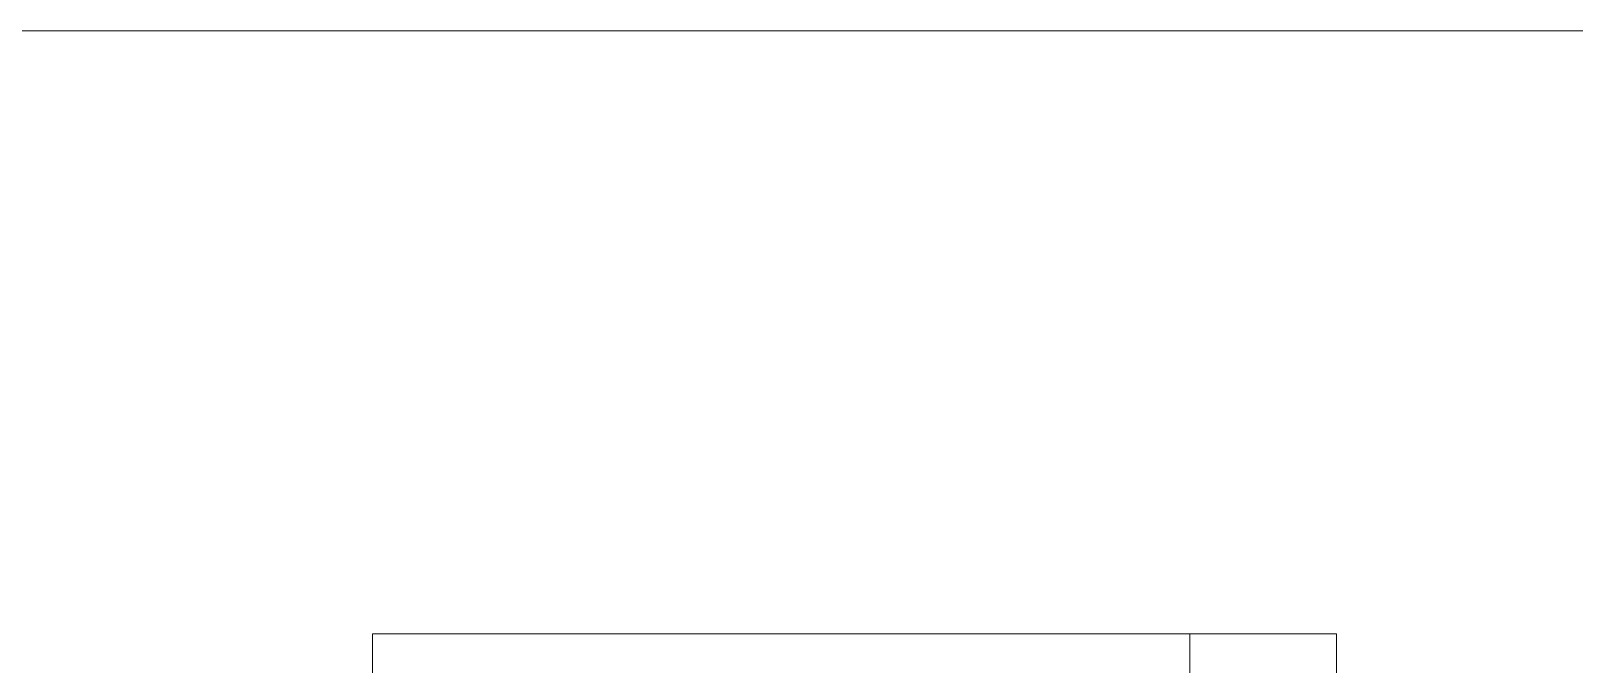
# Model space of a CAD drawing. Header units: millimetres. Extents: x 19901 to 59163, y 13732 to 30178.
# Drawn here: x 25316 to 26109, y 20574 to 20900 of the extents above; entities that cross this region are included whole.
import ezdxf

# ---------------------------------------------------------------- set-up
doc = ezdxf.new("R2010")
doc.units = ezdxf.units.MM
doc.layers.add('A-FURN', color=8, linetype='Continuous', lineweight=13)
doc.layers.add('Wall', color=255, linetype='Continuous', lineweight=20)

msp = doc.modelspace()

# ---------------------------------------------------------------- linework, layer by layer
at = {"layer": 'A-FURN'}
msp.add_line((23218.02, 20899.51), (28252.09, 20899.51), dxfattribs=at)
at = {"layer": 'Wall'}
for p, q in [((25491.22, 20589.29), (25911.22, 20589.29)), ((25491.22, 19935.45), (25491.22, 20589.29)), ((25911.22, 20589.29), (25911.22, 20569.29)), ((25986.54, 20589.29), (25911.22, 20589.29)), ((25911.22, 20529.29), (25911.22, 20589.29)), ((25986.54, 20529.29), (25986.54, 20589.29))]:
    msp.add_line(p, q, dxfattribs=at)

doc.saveas('drawing.dxf')
